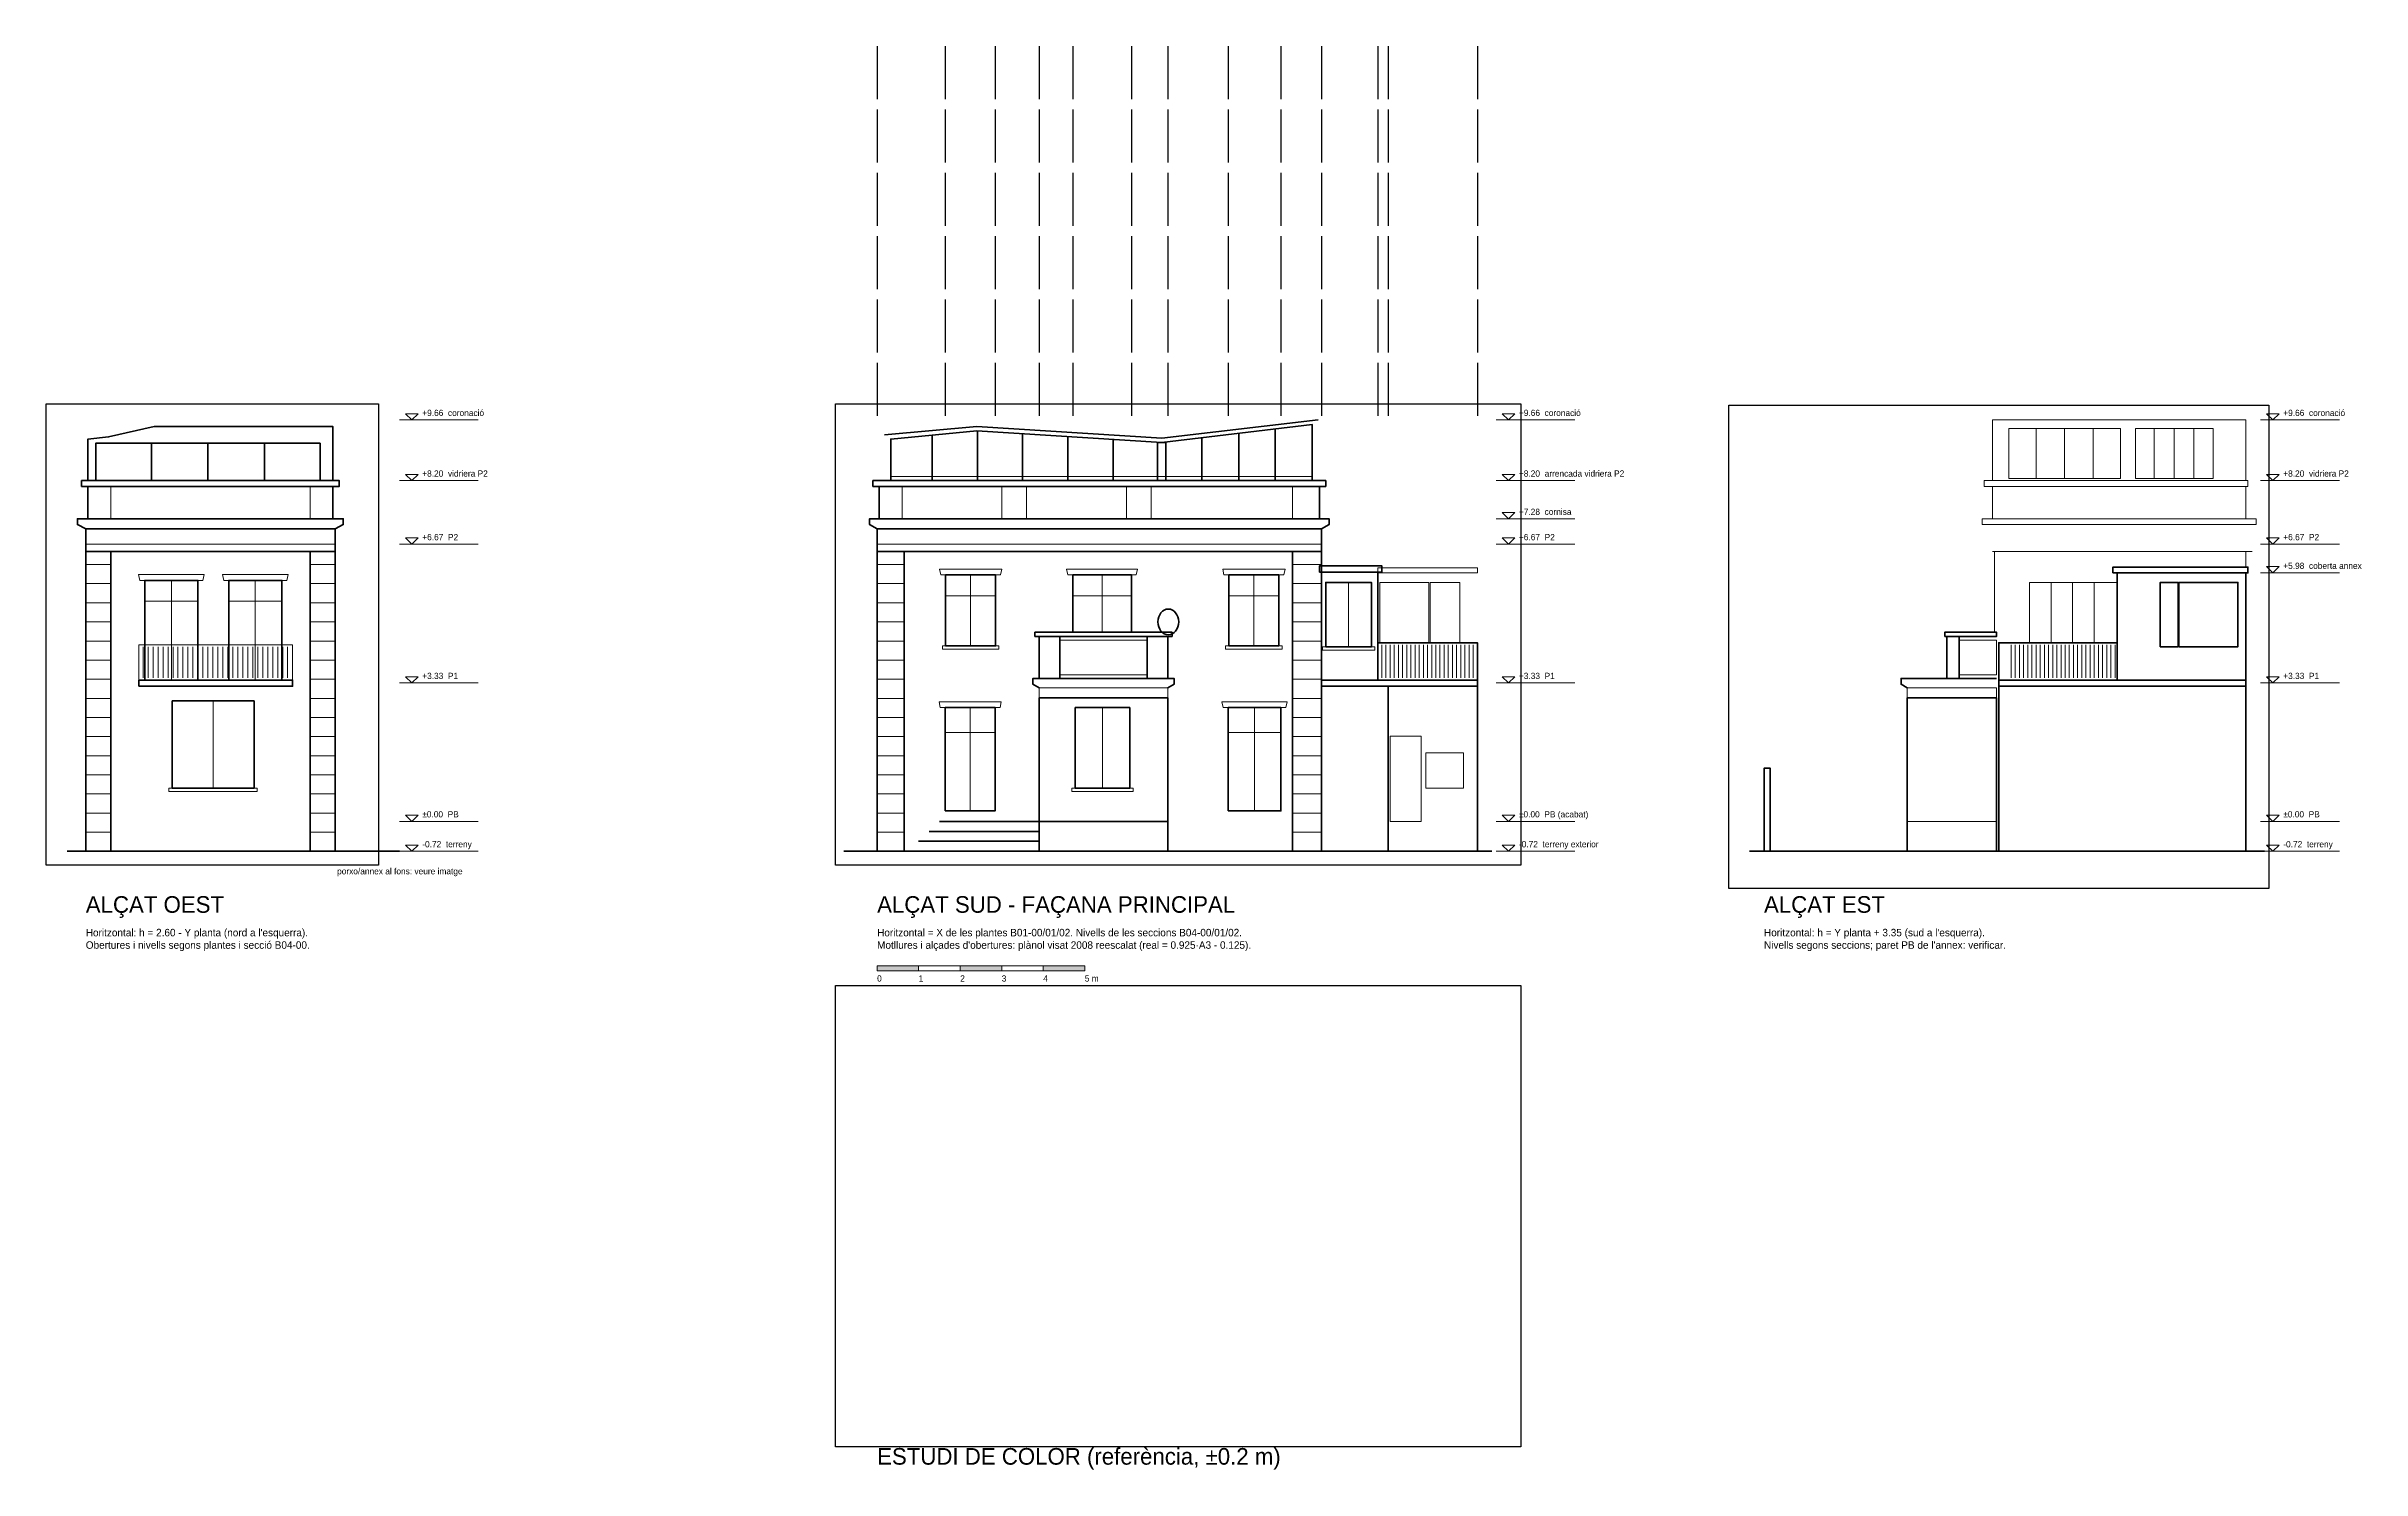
# Model space of a CAD drawing. Header units: metres. Extents: x -31 to 24.7, y -37.6 to -3.4.
import ezdxf
from ezdxf.enums import TextEntityAlignment as Align

# ---------------------------------------------------------------- set-up
doc = ezdxf.new("R2010")
doc.units = ezdxf.units.M
doc.linetypes.add('DASHED', pattern=[1.524, 1.27, -0.254])
for name, color, linetype, lineweight in [('A-ALCAT-APROX', 6, 'Continuous', 18), ('A-ALCAT-CONTORN', 7, 'Continuous', 50), ('A-ALCAT-COTES', 1, 'Continuous', 18), ('A-ALCAT-FONS', 9, 'Continuous', 9), ('A-ALCAT-JUNTES', 8, 'Continuous', 9), ('A-ALCAT-MOTLLURES', 3, 'Continuous', 18), ('A-ALCAT-OBERTURES', 4, 'Continuous', 35), ('A-ALCAT-TERRENY', 7, 'Continuous', 70), ('A-ALCAT-TEXT', 7, 'Continuous', 18)]:
    doc.layers.add(name, color=color, linetype=linetype, lineweight=lineweight)
doc.layers.add('A-ALCAT-LINIES-REFERIDA', color=9, linetype='Continuous', plot=False)
doc.layers.add('A-ALCAT-REF-IMATGE', color=8, linetype='Continuous', plot=False)
picture_1 = doc.add_image_def('image1.png', size_in_pixel=(1650, 1200))
picture_2 = doc.add_image_def('image2.png', size_in_pixel=(800, 1200))
picture_3 = doc.add_image_def('image3.png', size_in_pixel=(1300, 1200))
picture_4 = doc.add_image_def('image4.png', size_in_pixel=(1650, 1200))

msp = doc.modelspace()

# ---------------------------------------------------------------- hatches: boundary and pattern name
at = {"layer": 'A-ALCAT-COTES'}
for points in [[(-11, -25.6), (-10, -25.6), (-10, -25.48), (-11, -25.48)], [(-9, -25.6), (-8, -25.6), (-8, -25.48), (-9, -25.48)], [(-7, -25.6), (-6, -25.6), (-6, -25.48), (-7, -25.48)]]:
    msp.add_hatch(color=1, dxfattribs=at).paths.add_polyline_path(points)

# ---------------------------------------------------------------- linework, layer by layer
at = {"layer": 'A-ALCAT-CONTORN'}
for p, q in [((1.3, -22.72), (1.3, -18.75)), ((-9.75, -22.24), (-7.1, -22.24)), ((-9.5, -22), (-7.1, -22)), ((-10, -22.48), (-7.1, -22.48))]:
    msp.add_line(p, q, dxfattribs=at)
for points in [[(-30, -13.8), (-30, -12.8), (-29.5, -12.75), (-28.4, -12.5), (-24.1, -12.5), (-24.1, -13.8)], [(-10.82, -12.7), (-8.6, -12.5), (-4.15, -12.78), (-0.38, -12.34)], [(-10.67, -13.8), (-10.67, -12.8), (-8.6, -12.6), (-4.15, -12.88), (-0.53, -12.45), (-0.53, -13.8)], [(-30.05, -14.96), (-30.25, -14.86), (-30.25, -14.72), (-23.85, -14.72), (-23.85, -14.86), (-24.05, -14.96)], [(-11, -14.96), (-11.18, -14.86), (-11.18, -14.72), (-0.12, -14.72), (-0.12, -14.86), (-0.3, -14.96)], [(-10.35, -22.72), (-10.35, -15.51), (-1, -15.51), (-1, -22.72)], [(-0.3, -18.6), (-0.3, -16), (1.05, -16), (1.05, -18.6)], [(18.85, -18.6), (18.85, -16.02), (21.95, -16.02), (21.95, -18.6)], [(-7.1, -18.79), (-7.25, -18.7), (-7.25, -18.56), (-3.85, -18.56), (-3.85, -18.7), (-4, -18.79)], [(-0.3, -22.72), (-0.3, -18.75), (3.45, -18.75), (3.45, -22.72)], [(13.8, -18.79), (13.65, -18.7), (13.65, -18.56), (15.95, -18.56)]]:
    msp.add_lwpolyline(points, dxfattribs=at)
for points in [[(-4.25, -13.8), (-4.05, -13.8), (-4.05, -12.88), (-4.25, -12.88)], [(-30.15, -13.94), (-23.95, -13.94), (-23.95, -13.8), (-30.15, -13.8)], [(-11.1, -13.94), (-0.2, -13.94), (-0.2, -13.8), (-11.1, -13.8)], [(-30, -14.72), (-24.1, -14.72), (-24.1, -13.94), (-30, -13.94)], [(-10.95, -14.72), (-0.35, -14.72), (-0.35, -13.94), (-10.95, -13.94)], [(-30.05, -15.51), (-24.05, -15.51), (-24.05, -14.96), (-30.05, -14.96)], [(-11, -15.51), (-0.3, -15.51), (-0.3, -14.96), (-11, -14.96)], [(-30.05, -22.72), (-29.45, -22.72), (-29.45, -15.51), (-30.05, -15.51)], [(-24.65, -22.72), (-24.05, -22.72), (-24.05, -15.51), (-24.65, -15.51)], [(-11, -22.72), (-10.35, -22.72), (-10.35, -15.51), (-11, -15.51)], [(-1, -22.72), (-0.3, -22.72), (-0.3, -15.51), (-1, -15.51)], [(-0.35, -16), (1.15, -16), (1.15, -15.85), (-0.35, -15.85)], [(18.75, -16.02), (22, -16.02), (22, -15.88), (18.75, -15.88)], [(-7.2, -17.55), (-3.9, -17.55), (-3.9, -17.45), (-7.2, -17.45)], [(-7.1, -18.56), (-6.6, -18.56), (-6.6, -17.55), (-7.1, -17.55)], [(-4.5, -18.56), (-4, -18.56), (-4, -17.55), (-4.5, -17.55)], [(1.05, -18.6), (3.45, -18.6), (3.45, -17.7), (1.05, -17.7)], [(14.7, -17.55), (15.95, -17.55), (15.95, -17.45), (14.7, -17.45)], [(14.75, -18.56), (15.05, -18.56), (15.05, -17.55), (14.75, -17.55)], [(16, -18.6), (18.85, -18.6), (18.85, -17.7), (16, -17.7)], [(-28.77, -18.75), (-25.07, -18.75), (-25.07, -18.6), (-28.77, -18.6)], [(-0.3, -18.75), (3.45, -18.75), (3.45, -18.6), (-0.3, -18.6)], [(16, -18.75), (21.95, -18.75), (21.95, -18.6), (16, -18.6)], [(16, -22.72), (21.95, -22.72), (21.95, -18.75), (16, -18.75)], [(-7.1, -22), (-4, -22), (-4, -19.03), (-7.1, -19.03)], [(13.8, -22.72), (15.95, -22.72), (15.95, -19.03), (13.8, -19.03)], [(10.35, -22.72), (10.5, -22.72), (10.5, -20.72), (10.35, -20.72)], [(-7.1, -22.72), (-4, -22.72), (-4, -22), (-7.1, -22)]]:
    msp.add_lwpolyline(points, close=True, dxfattribs=at)
at = {"layer": 'A-ALCAT-COTES'}
for p, q in [((-22.5, -12.34), (-20.6, -12.34)), ((3.9, -12.34), (5.8, -12.34)), ((22.3, -12.34), (24.2, -12.34)), ((-22.5, -13.8), (-20.6, -13.8)), ((3.9, -13.8), (5.8, -13.8)), ((22.3, -13.8), (24.2, -13.8)), ((3.9, -14.72), (5.8, -14.72)), ((-22.5, -15.33), (-20.6, -15.33)), ((3.9, -15.33), (5.8, -15.33)), ((22.3, -15.33), (24.2, -15.33)), ((22.3, -16.02), (24.2, -16.02)), ((-22.5, -18.67), (-20.6, -18.67)), ((3.9, -18.67), (5.8, -18.67)), ((22.3, -18.67), (24.2, -18.67)), ((-22.5, -22), (-20.6, -22)), ((3.9, -22), (5.8, -22)), ((22.3, -22), (24.2, -22)), ((-22.5, -22.72), (-20.6, -22.72)), ((3.9, -22.72), (5.8, -22.72)), ((22.3, -22.72), (24.2, -22.72))]:
    msp.add_line(p, q, dxfattribs=at)
for points in [[(-22.2, -12.34), (-22.05, -12.19), (-22.35, -12.19)], [(4.2, -12.34), (4.35, -12.19), (4.05, -12.19)], [(22.6, -12.34), (22.75, -12.19), (22.45, -12.19)], [(-22.2, -13.8), (-22.05, -13.65), (-22.35, -13.65)], [(4.2, -13.8), (4.35, -13.65), (4.05, -13.65)], [(22.6, -13.8), (22.75, -13.65), (22.45, -13.65)], [(4.2, -14.72), (4.35, -14.57), (4.05, -14.57)], [(-22.2, -15.33), (-22.05, -15.18), (-22.35, -15.18)], [(4.2, -15.33), (4.35, -15.18), (4.05, -15.18)], [(22.6, -15.33), (22.75, -15.18), (22.45, -15.18)], [(22.6, -16.02), (22.75, -15.87), (22.45, -15.87)], [(-22.2, -18.67), (-22.05, -18.52), (-22.35, -18.52)], [(4.2, -18.67), (4.35, -18.52), (4.05, -18.52)], [(22.6, -18.67), (22.75, -18.52), (22.45, -18.52)], [(-22.2, -22), (-22.05, -21.85), (-22.35, -21.85)], [(4.2, -22), (4.35, -21.85), (4.05, -21.85)], [(22.6, -22), (22.75, -21.85), (22.45, -21.85)], [(-22.2, -22.72), (-22.05, -22.57), (-22.35, -22.57)], [(4.2, -22.72), (4.35, -22.57), (4.05, -22.57)], [(22.6, -22.72), (22.75, -22.57), (22.45, -22.57)], [(-11, -25.6), (-10, -25.6), (-10, -25.48), (-11, -25.48)], [(-10, -25.6), (-9, -25.6), (-9, -25.48), (-10, -25.48)], [(-9, -25.6), (-8, -25.6), (-8, -25.48), (-9, -25.48)], [(-8, -25.6), (-7, -25.6), (-7, -25.48), (-8, -25.48)], [(-7, -25.6), (-6, -25.6), (-6, -25.48), (-7, -25.48)]]:
    msp.add_lwpolyline(points, close=True, dxfattribs=at)
at = {"layer": 'A-ALCAT-FONS'}
for p, q in [((16.9, -13.75), (16.9, -12.55)), ((17.585, -13.75), (17.585, -12.55)), ((18.27, -13.75), (18.27, -12.55)), ((19.74, -13.75), (19.74, -12.55)), ((20.22, -13.75), (20.22, -12.55)), ((20.7, -13.75), (20.7, -12.55)), ((15.85, -15.51), (22.1, -15.51)), ((15.9, -17.45), (15.9, -15.51)), ((21.95, -15.88), (21.95, -15.51)), ((16.74, -17.7), (16.74, -16.25)), ((16.74, -16.25), (18.85, -16.25)), ((17.26, -17.7), (17.26, -16.25)), ((17.78, -17.7), (17.78, -16.25)), ((18.3, -17.7), (18.3, -16.25))]:
    msp.add_line(p, q, dxfattribs=at)
for points in [[(15.85, -13.8), (21.95, -13.8), (21.95, -12.34), (15.85, -12.34)], [(16.24, -13.75), (18.93, -13.75), (18.93, -12.55), (16.24, -12.55)], [(19.29, -13.75), (21.16, -13.75), (21.16, -12.55), (19.29, -12.55)], [(15.65, -13.94), (22, -13.94), (22, -13.8), (15.65, -13.8)], [(15.85, -14.72), (21.95, -14.72), (21.95, -13.94), (15.85, -13.94)], [(15.6, -14.86), (22.2, -14.86), (22.2, -14.72), (15.6, -14.72)], [(1.05, -16.02), (3.45, -16.02), (3.45, -15.9), (1.05, -15.9)], [(1.1, -17.7), (2.28, -17.7), (2.28, -16.25), (1.1, -16.25)], [(2.31, -17.7), (3.03, -17.7), (3.03, -16.25), (2.31, -16.25)], [(1.35, -22), (2.1, -22), (2.1, -19.95), (1.35, -19.95)], [(2.21, -21.2), (3.12, -21.2), (3.12, -20.35), (2.21, -20.35)]]:
    msp.add_lwpolyline(points, close=True, dxfattribs=at)
at = {"layer": 'A-ALCAT-JUNTES'}
for p, q in [((-30.05, -15.82), (-29.45, -15.82)), ((-24.65, -15.82), (-24.05, -15.82)), ((-11, -15.82), (-10.35, -15.82)), ((-1, -15.82), (-0.3, -15.82)), ((-30.05, -16.28), (-29.45, -16.28)), ((-24.65, -16.28), (-24.05, -16.28)), ((-11, -16.28), (-10.35, -16.28)), ((-1, -16.28), (-0.3, -16.28)), ((-30.05, -16.74), (-29.45, -16.74)), ((-30.05, -17.2), (-29.45, -17.2)), ((-24.65, -16.74), (-24.05, -16.74)), ((-24.65, -17.2), (-24.05, -17.2)), ((-11, -16.74), (-10.35, -16.74)), ((-11, -17.2), (-10.35, -17.2)), ((-1, -16.74), (-0.3, -16.74)), ((-1, -17.2), (-0.3, -17.2)), ((-30.05, -17.66), (-29.45, -17.66)), ((-28.67, -18.55), (-28.67, -17.8)), ((-28.55, -18.55), (-28.55, -17.8)), ((-28.43, -18.55), (-28.43, -17.8)), ((-28.31, -18.55), (-28.31, -17.8)), ((-28.19, -18.55), (-28.19, -17.8)), ((-28.07, -18.55), (-28.07, -17.8)), ((-27.95, -18.55), (-27.95, -17.8)), ((-27.83, -18.55), (-27.83, -17.8)), ((-27.71, -18.55), (-27.71, -17.8)), ((-27.59, -18.55), (-27.59, -17.8)), ((-27.47, -18.55), (-27.47, -17.8)), ((-27.35, -18.55), (-27.35, -17.8)), ((-27.23, -18.55), (-27.23, -17.8)), ((-27.11, -18.55), (-27.11, -17.8)), ((-26.99, -18.55), (-26.99, -17.8)), ((-26.87, -18.55), (-26.87, -17.8)), ((-26.75, -18.55), (-26.75, -17.8)), ((-26.63, -18.55), (-26.63, -17.8)), ((-26.51, -18.55), (-26.51, -17.8)), ((-26.39, -18.55), (-26.39, -17.8)), ((-26.27, -18.55), (-26.27, -17.8)), ((-26.15, -18.55), (-26.15, -17.8)), ((-26.03, -18.55), (-26.03, -17.8)), ((-25.91, -18.55), (-25.91, -17.8)), ((-25.79, -18.55), (-25.79, -17.8)), ((-25.67, -18.55), (-25.67, -17.8)), ((-25.55, -18.55), (-25.55, -17.8)), ((-25.43, -18.55), (-25.43, -17.8)), ((-25.31, -18.55), (-25.31, -17.8)), ((-25.19, -18.55), (-25.19, -17.8)), ((-24.65, -17.66), (-24.05, -17.66)), ((-11, -17.66), (-10.35, -17.66)), ((-1, -17.66), (-0.3, -17.66)), ((1.15, -18.55), (1.15, -17.75)), ((1.25, -18.55), (1.25, -17.75)), ((1.35, -18.55), (1.35, -17.75)), ((1.45, -18.55), (1.45, -17.75)), ((1.55, -18.55), (1.55, -17.75)), ((1.65, -18.55), (1.65, -17.75)), ((1.75, -18.55), (1.75, -17.75)), ((1.85, -18.55), (1.85, -17.75)), ((1.95, -18.55), (1.95, -17.75)), ((2.05, -18.55), (2.05, -17.75)), ((2.15, -18.55), (2.15, -17.75)), ((2.25, -18.55), (2.25, -17.75)), ((2.35, -18.55), (2.35, -17.75)), ((2.45, -18.55), (2.45, -17.75)), ((2.55, -18.55), (2.55, -17.75)), ((2.65, -18.55), (2.65, -17.75)), ((2.75, -18.55), (2.75, -17.75)), ((2.85, -18.55), (2.85, -17.75)), ((2.95, -18.55), (2.95, -17.75)), ((3.05, -18.55), (3.05, -17.75)), ((3.15, -18.55), (3.15, -17.75)), ((3.25, -18.55), (3.25, -17.75)), ((3.35, -18.55), (3.35, -17.75)), ((16.3, -18.55), (16.3, -17.75)), ((16.4, -18.55), (16.4, -17.75)), ((16.5, -18.55), (16.5, -17.75)), ((16.6, -18.55), (16.6, -17.75)), ((16.7, -18.55), (16.7, -17.75)), ((16.8, -18.55), (16.8, -17.75)), ((16.9, -18.55), (16.9, -17.75)), ((17, -18.55), (17, -17.75)), ((17.1, -18.55), (17.1, -17.75)), ((17.2, -18.55), (17.2, -17.75)), ((17.3, -18.55), (17.3, -17.75)), ((17.4, -18.55), (17.4, -17.75)), ((17.5, -18.55), (17.5, -17.75)), ((17.6, -18.55), (17.6, -17.75)), ((17.7, -18.55), (17.7, -17.75)), ((17.8, -18.55), (17.8, -17.75)), ((17.9, -18.55), (17.9, -17.75)), ((18, -18.55), (18, -17.75)), ((18.1, -18.55), (18.1, -17.75)), ((18.2, -18.55), (18.2, -17.75)), ((18.3, -18.55), (18.3, -17.75)), ((18.4, -18.55), (18.4, -17.75)), ((18.5, -18.55), (18.5, -17.75)), ((18.6, -18.55), (18.6, -17.75)), ((18.7, -18.55), (18.7, -17.75)), ((18.8, -18.55), (18.8, -17.75)), ((-30.05, -18.12), (-29.45, -18.12)), ((-24.65, -18.12), (-24.05, -18.12)), ((-11, -18.12), (-10.35, -18.12)), ((-1, -18.12), (-0.3, -18.12)), ((-30.05, -18.58), (-29.45, -18.58)), ((-24.65, -18.58), (-24.05, -18.58)), ((-11, -18.58), (-10.35, -18.58)), ((-1, -18.58), (-0.3, -18.58)), ((-30.05, -19.04), (-29.45, -19.04)), ((-30.05, -19.5), (-29.45, -19.5)), ((-24.65, -19.04), (-24.05, -19.04)), ((-24.65, -19.5), (-24.05, -19.5)), ((-11, -19.04), (-10.35, -19.04)), ((-11, -19.5), (-10.35, -19.5)), ((-1, -19.04), (-0.3, -19.04)), ((-1, -19.5), (-0.3, -19.5)), ((-30.05, -19.96), (-29.45, -19.96)), ((-24.65, -19.96), (-24.05, -19.96)), ((-11, -19.96), (-10.35, -19.96)), ((-1, -19.96), (-0.3, -19.96)), ((-30.05, -20.42), (-29.45, -20.42)), ((-24.65, -20.42), (-24.05, -20.42)), ((-11, -20.42), (-10.35, -20.42)), ((-1, -20.42), (-0.3, -20.42)), ((-30.05, -20.88), (-29.45, -20.88)), ((-24.65, -20.88), (-24.05, -20.88)), ((-11, -20.88), (-10.35, -20.88)), ((-1, -20.88), (-0.3, -20.88)), ((-30.05, -21.34), (-29.45, -21.34)), ((-24.65, -21.34), (-24.05, -21.34)), ((-11, -21.34), (-10.35, -21.34)), ((-1, -21.34), (-0.3, -21.34)), ((-30.05, -21.8), (-29.45, -21.8)), ((-30.05, -22.26), (-29.45, -22.26)), ((-24.65, -21.8), (-24.05, -21.8)), ((-24.65, -22.26), (-24.05, -22.26)), ((-11, -21.8), (-10.35, -21.8)), ((-11, -22.26), (-10.35, -22.26)), ((-1, -21.8), (-0.3, -21.8)), ((-1, -22.26), (-0.3, -22.26))]:
    msp.add_line(p, q, dxfattribs=at)
at = {"layer": 'A-ALCAT-LINIES-REFERIDA', "linetype": 'DASHED'}
for p, q in [((-11, -3.35), (-11, -12.3)), ((-9.36, -3.35), (-9.36, -12.3)), ((-8.16, -3.35), (-8.16, -12.3)), ((-7.1, -3.35), (-7.1, -12.3)), ((-6.29, -3.35), (-6.29, -12.3)), ((-4.88, -3.35), (-4.88, -12.3)), ((-4, -3.35), (-4, -12.3)), ((-2.55, -3.35), (-2.55, -12.3)), ((-1.28, -3.35), (-1.28, -12.3)), ((-0.3, -3.35), (-0.3, -12.3)), ((1.05, -3.35), (1.05, -12.3)), ((1.3, -3.35), (1.3, -12.3)), ((3.45, -3.35), (3.45, -12.3))]:
    msp.add_line(p, q, dxfattribs=at)
at = {"layer": 'A-ALCAT-MOTLLURES'}
for p, q in [((-10.67, -13.7), (-0.53, -13.7)), ((-29.45, -14.72), (-29.45, -13.94)), ((-24.65, -14.72), (-24.65, -13.94)), ((-10.4, -14.72), (-10.4, -13.94)), ((-8, -14.72), (-8, -13.94)), ((-7.4, -14.72), (-7.4, -13.94)), ((-5, -14.72), (-5, -13.94)), ((-4.4, -14.72), (-4.4, -13.94)), ((-1, -14.72), (-1, -13.94)), ((-30.05, -15.33), (-24.05, -15.33)), ((-11, -15.33), (-0.3, -15.33)), ((-8.75, -17.78), (-8.75, -16.07)), ((-5.585, -17.45), (-5.585, -16.07)), ((-1.93, -17.78), (-1.93, -16.07)), ((-28.63, -16.7), (-27.35, -16.7)), ((-27.99, -18.6), (-27.99, -16.2)), ((-26.61, -16.7), (-25.33, -16.7)), ((-25.97, -18.6), (-25.97, -16.2)), ((-9.35, -16.57), (-8.15, -16.57)), ((-6.29, -16.57), (-4.88, -16.57)), ((-2.53, -16.57), (-1.33, -16.57)), ((0.35, -17.8), (0.35, -16.25)), ((-26.985, -21.2), (-26.985, -19.1)), ((-8.76, -21.75), (-8.76, -19.26)), ((-5.575, -21.2), (-5.575, -19.26)), ((-1.915, -21.75), (-1.915, -19.26)), ((-9.36, -19.86), (-8.16, -19.86)), ((-2.55, -19.86), (-1.28, -19.86)), ((13.8, -22), (15.95, -22))]:
    msp.add_line(p, q, dxfattribs=at)
for points in [[(-28.75, -16.2), (-27.23, -16.2), (-27.2, -16.06), (-28.78, -16.06)], [(-26.73, -16.2), (-25.21, -16.2), (-25.18, -16.06), (-26.76, -16.06)], [(-9.47, -16.07), (-8.03, -16.07), (-8, -15.93), (-9.5, -15.93)], [(-6.41, -16.07), (-4.76, -16.07), (-4.73, -15.93), (-6.44, -15.93)], [(-2.65, -16.07), (-1.21, -16.07), (-1.18, -15.93), (-2.68, -15.93)], [(-28.77, -18.6), (-25.07, -18.6), (-25.07, -17.75), (-28.77, -17.75)], [(-9.43, -17.86), (-8.07, -17.86), (-8.07, -17.78), (-9.43, -17.78)], [(-6.6, -18.47), (-4.5, -18.47), (-4.5, -17.64), (-6.6, -17.64)], [(-2.61, -17.86), (-1.25, -17.86), (-1.25, -17.78), (-2.61, -17.78)], [(-0.28, -17.88), (0.98, -17.88), (0.98, -17.8), (-0.28, -17.8)], [(15.05, -18.47), (15.95, -18.47), (15.95, -17.64), (15.05, -17.64)], [(-7.1, -19.03), (-4, -19.03), (-4, -18.79), (-7.1, -18.79)], [(13.8, -19.03), (15.95, -19.03), (15.95, -18.79), (13.8, -18.79)], [(-9.48, -19.26), (-8.04, -19.26), (-8.01, -19.12), (-9.51, -19.12)], [(-2.67, -19.26), (-1.16, -19.26), (-1.13, -19.12), (-2.7, -19.12)], [(-28.05, -21.28), (-25.92, -21.28), (-25.92, -21.2), (-28.05, -21.2)], [(-6.31, -21.28), (-4.84, -21.28), (-4.84, -21.2), (-6.31, -21.2)]]:
    msp.add_lwpolyline(points, close=True, dxfattribs=at)
at = {"layer": 'A-ALCAT-OBERTURES'}
for p, q in [((-9.675, -13.8), (-9.675, -12.704)), ((-8.585, -13.8), (-8.585, -12.601)), ((-7.5, -13.8), (-7.5, -12.669)), ((-6.41, -13.8), (-6.41, -12.738)), ((-5.32, -13.8), (-5.32, -12.806)), ((-3.18, -13.8), (-3.18, -12.765)), ((-2.295, -13.8), (-2.295, -12.66)), ((-1.415, -13.8), (-1.415, -12.555)), ((-28.47, -13.8), (-28.47, -12.9)), ((-27.11, -13.8), (-27.11, -12.9)), ((-25.75, -13.8), (-25.75, -12.9))]:
    msp.add_line(p, q, dxfattribs=at)
for points in [[(-29.81, -13.8), (-24.41, -13.8), (-24.41, -12.9), (-29.81, -12.9)], [(-9.35, -17.78), (-8.15, -17.78), (-8.15, -16.07), (-9.35, -16.07)], [(-6.29, -17.45), (-4.88, -17.45), (-4.88, -16.07), (-6.29, -16.07)], [(-2.53, -17.78), (-1.33, -17.78), (-1.33, -16.07), (-2.53, -16.07)], [(-28.63, -18.6), (-27.35, -18.6), (-27.35, -16.2), (-28.63, -16.2)], [(-26.61, -18.6), (-25.33, -18.6), (-25.33, -16.2), (-26.61, -16.2)], [(-0.2, -17.8), (0.9, -17.8), (0.9, -16.25), (-0.2, -16.25)], [(19.89, -17.8), (20.32, -17.8), (20.32, -16.25), (19.89, -16.25)], [(20.34, -17.8), (21.76, -17.8), (21.76, -16.25), (20.34, -16.25)], [(-27.97, -21.2), (-26, -21.2), (-26, -19.1), (-27.97, -19.1)], [(-9.36, -21.75), (-8.16, -21.75), (-8.16, -19.26), (-9.36, -19.26)], [(-6.23, -21.2), (-4.92, -21.2), (-4.92, -19.26), (-6.23, -19.26)], [(-2.55, -21.75), (-1.28, -21.75), (-1.28, -19.26), (-2.55, -19.26)]]:
    msp.add_lwpolyline(points, close=True, dxfattribs=at)
msp.add_ellipse((-3.99, -17.2), major_axis=(0, 0.31), ratio=0.806452, dxfattribs=at)
at = {"layer": 'A-ALCAT-TERRENY'}
for p, q in [((-30.5, -22.72), (-22.5, -22.72)), ((-11.8, -22.72), (3.8, -22.72)), ((10, -22.72), (22.4, -22.72))]:
    msp.add_line(p, q, dxfattribs=at)

# ---------------------------------------------------------------- texts
at = {"layer": 'A-ALCAT-APROX'}
msp.add_text('porxo/annex al fons: veure imatge', height=0.15, dxfattribs=at).set_placement((-24, -23.32), align=Align.BOTTOM_LEFT)
at = {"layer": 'A-ALCAT-COTES'}
for s, p in [('+9.66  coronació', (-21.95, -12.29)), ('+9.66  coronació', (4.45, -12.29)), ('+9.66  coronació', (22.85, -12.29)), ('+8.20  vidriera P2', (-21.95, -13.75)), ('+8.20  arrencada vidriera P2', (4.45, -13.75)), ('+8.20  vidriera P2', (22.85, -13.75)), ('+7.28  cornisa', (4.45, -14.67)), ('+6.67  P2', (-21.95, -15.28)), ('+6.67  P2', (4.45, -15.28)), ('+6.67  P2', (22.85, -15.28)), ('+5.98  coberta annex', (22.85, -15.97)), ('+3.33  P1', (-21.95, -18.62)), ('+3.33  P1', (4.45, -18.62)), ('+3.33  P1', (22.85, -18.62)), ('±0.00  PB', (-21.95, -21.95)), ('±0.00  PB (acabat)', (4.45, -21.95)), ('±0.00  PB', (22.85, -21.95)), ('-0.72  terreny', (-21.95, -22.67)), ('-0.72  terreny exterior', (4.45, -22.67)), ('-0.72  terreny', (22.85, -22.67)), ('0', (-11, -25.9)), ('1', (-10, -25.9)), ('2', (-9, -25.9)), ('3', (-8, -25.9)), ('4', (-7, -25.9)), ('5 m', (-6, -25.9))]:
    msp.add_text(s, height=0.15, dxfattribs=at).set_placement(p, align=Align.BOTTOM_LEFT)
at = {"layer": 'A-ALCAT-TEXT'}
for s, height, p in [('ALÇAT OEST', 0.4, (-30.05, -24.32)), ('ALÇAT SUD - FAÇANA PRINCIPAL', 0.4, (-11, -24.32)), ('ALÇAT EST', 0.4, (10.35, -24.32)), ('Obertures i nivells segons plantes i secció B04-00.', 0.18, (-30.05, -25.12)), ("Horitzontal: h = 2.60 - Y planta (nord a l'esquerra).", 0.18, (-30.05, -24.82)), ('Horitzontal = X de les plantes B01-00/01/02. Nivells de les seccions B04-00/01/02.', 0.18, (-11, -24.82)), ("Motllures i alçades d'obertures: plànol visat 2008 reescalat (real = 0.925·A3 - 0.125).", 0.18, (-11, -25.12)), ("Horitzontal: h = Y planta + 3.35 (sud a l'esquerra).", 0.18, (10.35, -24.82)), ("Nivells segons seccions; paret PB de l'annex: verificar.", 0.18, (10.35, -25.12)), ('ESTUDI DE COLOR (referència, ±0.2 m)', 0.4, (-11, -37.6))]:
    msp.add_text(s, height=height, dxfattribs=at).set_placement(p, align=Align.BOTTOM_LEFT)

# ---------------------------------------------------------------- pictures from other files: only their frames are drawn
at = {"layer": 'A-ALCAT-REF-IMATGE'}
image = msp.add_image(picture_2, insert=(-31, -23.05), size_in_units=(8, 11.1), dxfattribs=at)
image = msp.add_image(picture_1, insert=(-12, -23.05), size_in_units=(16.5, 11.1), dxfattribs=at)
image = msp.add_image(picture_3, insert=(9.5, -23.616), size_in_units=(13, 11.63), dxfattribs=at)
image = msp.add_image(picture_4, insert=(-12, -37.05), size_in_units=(16.5, 11.1), dxfattribs=at)

doc.saveas('drawing.dxf')
